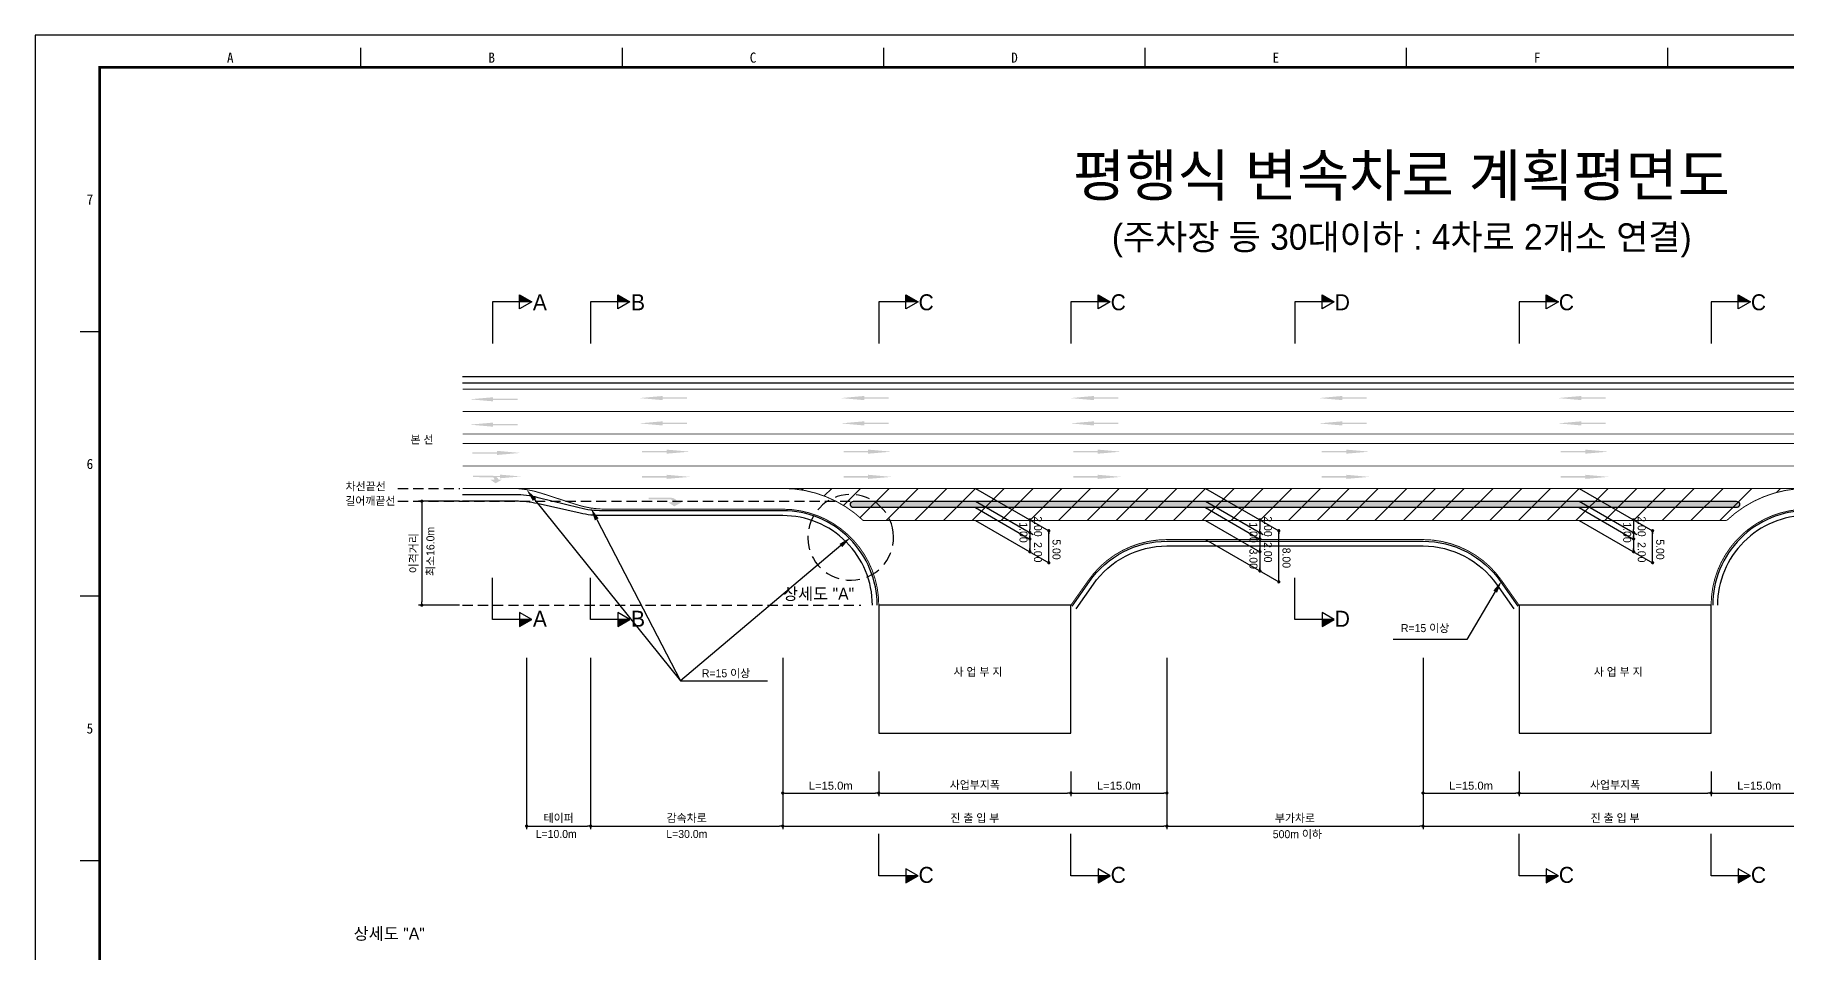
# Model space of a CAD drawing. Header units: millimetres. Extents: x 634 to 1058, y 13 to 313.
# Drawn here: x 634.4 to 908, y 169.2 to 312.7 of the extents above; entities that cross this region are included whole.
import ezdxf
from ezdxf.enums import TextEntityAlignment as Align

# ---------------------------------------------------------------- set-up
doc = ezdxf.new("R2010")
doc.units = ezdxf.units.MM
doc.linetypes.add('HIDDEN', pattern=[9.525, 6.35, -3.175])
for name, color, linetype in [('CC-GSTR-0004', 4, 'Continuous'), ('CM-LANE-0030', 30, 'Continuous'), ('CZ-DIMT-0002', 7, 'Continuous'), ('CZ-EXST-0002', 1, 'Continuous'), ('CZ-LIN1-0007', 7, 'Continuous'), ('CZ-LIN2-0003', 3, 'Continuous'), ('CZ-LINE-0001', 7, 'Continuous'), ('CZ-TEXT-BOX0', 7, 'Continuous'), ('TITLE', 7, 'Continuous')]:
    doc.layers.add(name, color=color, linetype=linetype)
doc.styles.add('돋움', font='')
doc.styles.add('돋음체', font='')
doc.styles.get('돋움').set_extended_font_data('Dotum')
doc.styles.get('돋음체').set_extended_font_data('DotumChe')

# ---------------------------------------------------------------- blocks, each defined once
blk = doc.blocks.new('_Dot')
at = {"color": 0, "linetype": 'ByBlock', "lineweight": -2}
blk.add_line((-0.5, 0), (-1, 0), dxfattribs=at)
at = {"color": 0, "linetype": 'ByBlock', "const_width": 0.5}
blk.add_lwpolyline([(-0.25, 0, 1), (0.25, 0, 1)], format="xyb", close=True, dxfattribs=at)

msp = doc.modelspace()

# ---------------------------------------------------------------- hatches: boundary and pattern name
at = {"layer": 'CM-LANE-0030'}
h = msp.add_hatch(dxfattribs=at)
h.set_pattern_fill('ANSI31', color=256, style=0)
h.set_pattern_definition([(45, (-844.6347, 25.834), (-2.245064, 2.245064), [])])
h.paths.add_polyline_path([(898.59, 236.82, -0.191871), (911.14, 241.82), (751.14, 241.82, -0.191871), (763.69, 236.82)])
at = {"layer": 'CZ-LIN1-0007'}
for points in [[(705.89, 256.06), (705.89, 255.85), (709.72, 255.85), (709.72, 255.63), (705.89, 255.63), (705.89, 255.42), (702.24, 255.74)], [(732.39, 256.26), (732.39, 256.04), (736.21, 256.04), (736.21, 255.83), (732.39, 255.83), (732.39, 255.61), (728.74, 255.93)], [(763.86, 256.26), (763.86, 256.04), (767.69, 256.04), (767.69, 255.83), (763.86, 255.83), (763.86, 255.61), (760.21, 255.93)], [(799.73, 256.26), (799.73, 256.04), (803.56, 256.04), (803.56, 255.83), (799.73, 255.83), (799.73, 255.61), (796.08, 255.93)], [(838.53, 256.26), (838.53, 256.04), (842.36, 256.04), (842.36, 255.83), (838.53, 255.83), (838.53, 255.61), (834.88, 255.93)], [(875.87, 256.26), (875.87, 256.04), (879.69, 256.04), (879.69, 255.83), (875.87, 255.83), (875.87, 255.61), (872.22, 255.93)], [(705.89, 252.1), (705.89, 251.89), (709.72, 251.89), (709.72, 251.68), (705.89, 251.68), (705.89, 251.46), (702.24, 251.78)], [(732.39, 252.3), (732.39, 252.08), (736.21, 252.08), (736.21, 251.87), (732.39, 251.87), (732.39, 251.65), (728.74, 251.98)], [(763.86, 252.3), (763.86, 252.08), (767.69, 252.08), (767.69, 251.87), (763.86, 251.87), (763.86, 251.65), (760.21, 251.98)], [(799.73, 252.3), (799.73, 252.08), (803.56, 252.08), (803.56, 251.87), (799.73, 251.87), (799.73, 251.65), (796.08, 251.98)], [(838.53, 252.3), (838.53, 252.08), (842.36, 252.08), (842.36, 251.87), (838.53, 251.87), (838.53, 251.65), (834.88, 251.98)], [(875.87, 252.3), (875.87, 252.08), (879.69, 252.08), (879.69, 251.87), (875.87, 251.87), (875.87, 251.65), (872.22, 251.98)], [(706.5, 247.69), (706.5, 247.47), (702.68, 247.47), (702.68, 247.26), (706.5, 247.26), (706.5, 247.04), (710.15, 247.36)], [(732.99, 247.88), (732.99, 247.67), (729.17, 247.67), (729.17, 247.45), (732.99, 247.45), (732.99, 247.24), (736.65, 247.56)], [(764.47, 247.88), (764.47, 247.67), (760.65, 247.67), (760.65, 247.45), (764.47, 247.45), (764.47, 247.24), (768.12, 247.56)], [(800.34, 247.88), (800.34, 247.67), (796.52, 247.67), (796.52, 247.45), (800.34, 247.45), (800.34, 247.24), (803.99, 247.56)], [(839.14, 247.88), (839.14, 247.67), (835.32, 247.67), (835.32, 247.45), (839.14, 247.45), (839.14, 247.24), (842.79, 247.56)], [(876.47, 247.88), (876.47, 247.67), (872.65, 247.67), (872.65, 247.45), (876.47, 247.45), (876.47, 247.24), (880.12, 247.56)], [(705.86, 243.8, -0.267976), (706.77, 243.2), (707.32, 243.2), (706.29, 242.62), (705.46, 243.19), (706.07, 243.19, 0.504994), (705.79, 243.56), (702.74, 243.58), (702.74, 243.82)], [(706.99, 243.97), (706.99, 243.78), (703.56, 243.78), (703.56, 243.59), (706.99, 243.59), (706.99, 243.4), (710.26, 243.68)], [(732.99, 243.95), (732.99, 243.73), (729.17, 243.73), (729.17, 243.52), (732.99, 243.52), (732.99, 243.3), (736.65, 243.62)], [(764.47, 243.95), (764.47, 243.73), (760.65, 243.73), (760.65, 243.52), (764.47, 243.52), (764.47, 243.3), (768.12, 243.62)], [(800.34, 243.95), (800.34, 243.73), (796.52, 243.73), (796.52, 243.52), (800.34, 243.52), (800.34, 243.3), (803.99, 243.62)], [(839.14, 243.95), (839.14, 243.73), (835.32, 243.73), (835.32, 243.52), (839.14, 243.52), (839.14, 243.3), (842.79, 243.62)], [(876.47, 243.95), (876.47, 243.73), (872.65, 243.73), (872.65, 243.52), (876.47, 243.52), (876.47, 243.3), (880.12, 243.62)], [(733.72, 240.36, -0.267976), (734.74, 239.67), (735.37, 239.67), (734.2, 239.01), (733.26, 239.66), (733.95, 239.67, 0.504994), (733.64, 240.09), (730.18, 240.11), (730.18, 240.38)]]:
    msp.add_hatch(color=256, dxfattribs=at).paths.add_polyline_path(points)
at = {"layer": 'CZ-LIN2-0003'}
h = msp.add_hatch(dxfattribs=at)
h.set_pattern_fill('CROSS', color=256, scale=0.075, style=0)
h.set_pattern_definition([(0, (-844.6347, 25.83385), (0.47625, 0.47625), [0.238125, -0.714375]), (90, (-844.51565, 25.7148), (-0.47625, 0.47625), [0.238125, -0.714375])])
h.paths.add_polyline_path([(900.07, 239.82), (762.21, 239.82, 0.732581), (761.92, 238.91, -0.002096), (762.05, 238.82), (900.23, 238.82, -0.002096), (900.36, 238.91, 0.732581)])
at = {"layer": 'CZ-LINE-0001'}
for points in [[(710.05, 272.08), (710.05, 270.99), (711.95, 270.99)], [(725.38, 272.08), (725.38, 270.99), (727.28, 270.99)], [(770.38, 272.08), (770.38, 270.99), (772.28, 270.99)], [(800.38, 272.08), (800.38, 270.99), (802.28, 270.99)], [(835.38, 272.08), (835.38, 270.99), (837.28, 270.99)], [(870.38, 272.08), (870.38, 270.99), (872.28, 270.99)], [(900.38, 272.08), (900.38, 270.99), (902.28, 270.99)], [(711.95, 221.32), (710.05, 221.32), (710.05, 220.22)], [(727.28, 221.32), (725.38, 221.32), (725.38, 220.22)], [(837.28, 221.32), (835.38, 221.32), (835.38, 220.22)], [(772.28, 181.3), (770.38, 181.3), (770.38, 180.2)], [(802.28, 181.3), (800.38, 181.3), (800.38, 180.2)], [(872.28, 181.3), (870.38, 181.3), (870.38, 180.2)], [(902.28, 181.3), (900.38, 181.3), (900.38, 180.2)]]:
    msp.add_hatch(color=256, dxfattribs=at).paths.add_polyline_path(points)

# ---------------------------------------------------------------- linework, layer by layer
at = {"color": 0, "linetype": 'ByBlock', "lineweight": -2}
for p, q in [((789.74, 236.66), (789.74, 236.41)), ((789.74, 235.16), (789.74, 235.41)), ((825.67, 236.66), (825.67, 236.41)), ((825.67, 235.16), (825.67, 235.41)), ((884.04, 236.66), (884.04, 236.41)), ((884.04, 235.16), (884.04, 235.41)), ((789.74, 234.66), (789.74, 234.41)), ((789.74, 234.16), (789.74, 234.41)), ((792.7, 234.95), (792.7, 234.7)), ((825.67, 234.66), (825.67, 234.41)), ((825.67, 234.16), (825.67, 234.41)), ((828.62, 234.95), (828.62, 234.7)), ((884.04, 234.66), (884.04, 234.41)), ((884.04, 234.16), (884.04, 234.41)), ((887, 234.95), (887, 234.7)), ((789.74, 232.16), (789.74, 232.41)), ((792.7, 230.45), (792.7, 230.7)), ((825.67, 232.16), (825.67, 232.41)), ((884.04, 232.16), (884.04, 232.41)), ((887, 230.45), (887, 230.7)), ((825.67, 229.16), (825.67, 229.41)), ((828.62, 227.45), (828.62, 227.7))]:
    msp.add_line(p, q, dxfattribs=at)
at = {"color": 0, "linetype": 'ByBlock', "const_width": 0.25}
for points in [[(789.74, 236.79, 1), (789.74, 237.04, 1)], [(792.7, 235.08, 1), (792.7, 235.33, 1)], [(825.67, 236.79, 1), (825.67, 237.04, 1)], [(828.62, 235.08, 1), (828.62, 235.33, 1)], [(884.04, 236.79, 1), (884.04, 237.04, 1)], [(887, 235.08, 1), (887, 235.33, 1)], [(789.74, 235.04, 1), (789.74, 234.79, 1)], [(789.74, 234.79, 1), (789.74, 235.04, 1)], [(789.74, 234.04, 1), (789.74, 233.79, 1)], [(825.67, 234.79, 1), (825.67, 235.04, 1)], [(825.67, 235.04, 1), (825.67, 234.79, 1)], [(825.67, 234.04, 1), (825.67, 233.79, 1)], [(884.04, 234.79, 1), (884.04, 235.04, 1)], [(884.04, 235.04, 1), (884.04, 234.79, 1)], [(884.04, 234.04, 1), (884.04, 233.79, 1)], [(789.74, 232.04, 1), (789.74, 231.79, 1)], [(792.7, 230.33, 1), (792.7, 230.08, 1)], [(825.67, 232.04, 1), (825.67, 231.79, 1)], [(884.04, 232.04, 1), (884.04, 231.79, 1)], [(887, 230.33, 1), (887, 230.08, 1)], [(825.67, 229.04, 1), (825.67, 228.79, 1)], [(828.62, 227.33, 1), (828.62, 227.08, 1)]]:
    msp.add_lwpolyline(points, format="xyb", close=True, dxfattribs=at)
at = {"layer": 'CC-GSTR-0004'}
for p, q in [((701.14, 259.32), (1001.14, 259.32)), ((701.14, 258.32), (1001.14, 258.32))]:
    msp.add_line(p, q, dxfattribs=at)
for points in [[(765.89, 223.57, 0.414214), (751.14, 238.32), (722.99, 238.32, -0.061321), (719.35, 238.76), (712.93, 240.37, 0.061321), (709.29, 240.82), (701.14, 240.82)], [(1001.14, 240.82), (992.08, 240.82, 0.031099), (990.21, 240.7), (990.21, 240.7), (972.07, 238.43), (972.07, 238.43, -0.031099), (970.21, 238.32), (911.14, 238.32, 0.414214), (896.39, 223.57)], [(765.14, 223.57, 0.414214), (751.14, 237.57), (722.81, 237.57, -0.055385), (719.52, 237.93), (712.77, 239.45), (712.77, 239.45, 0.055385), (709.47, 239.82), (701.14, 239.82)], [(1001.14, 239.82), (991.98, 239.82), (991.98, 239.82, 0.028015), (990.31, 239.72), (990.31, 239.72), (971.98, 237.66, -0.028015), (970.3, 237.57), (970.3, 237.57), (911.14, 237.57, 0.414214), (897.14, 223.57)], [(796.35, 223.42), (799.05, 227.26, -0.245085), (811.14, 233.57), (851.14, 233.57, -0.245085), (863.24, 227.26), (865.94, 223.42)], [(796.96, 222.99), (799.66, 226.83, -0.245113), (811.14, 232.82), (851.14, 232.82, -0.245113), (862.62, 226.83), (865.32, 222.99)]]:
    msp.add_lwpolyline(points, format="xyb", dxfattribs=at)
at = {"layer": 'CM-LANE-0030', "const_width": 0.15}
for points in [[(701.14, 250.32), (1001.14, 250.32)], [(701.14, 248.82), (1001.14, 248.82)]]:
    msp.add_lwpolyline(points, dxfattribs=at)
msp.add_lwpolyline([(763.69, 236.82, 0.191871), (751.14, 241.82), (911.14, 241.82, 0.191871), (898.59, 236.82)], format="xyb", close=True, dxfattribs=at)
at = {"layer": 'CZ-EXST-0002', "color": 30}
msp.add_line((811.14, 241.82), (811.14, 241.82), dxfattribs=at)
at = {"layer": 'CZ-LIN1-0007', "const_width": 0.15}
for points in [[(701.14, 257.32), (1001.14, 257.32)], [(729.95, 241.82), (751.14, 241.82)]]:
    msp.add_lwpolyline(points, dxfattribs=at)
at = {"layer": 'CZ-LIN1-0007', "linetype": 'HIDDEN', "const_width": 0.15}
for points in [[(701.14, 253.82), (1001.14, 253.82)], [(701.14, 245.32), (1001.14, 245.32)], [(708.77, 241.82), (729.95, 241.82)]]:
    msp.add_lwpolyline(points, dxfattribs=at)
at = {"layer": 'CZ-LIN1-0007', "const_width": 0.15}
for points in [[(766.14, 223.57, 0.414214), (751.14, 238.57), (723.52, 238.57), (723.52, 238.57, -0.07872), (718.88, 239.3), (718.88, 239.3), (713.4, 241.08), (713.4, 241.08, 0.07872), (708.77, 241.82), (708.77, 241.82), (701.14, 241.82)], [(1001.14, 241.82), (992.35, 241.82, 0.040295), (989.95, 241.62), (989.95, 241.62), (972.34, 238.76), (972.34, 238.76, -0.040295), (969.93, 238.57), (969.93, 238.57), (911.14, 238.57, 0.414214), (896.14, 223.57)], [(796.14, 223.57), (798.84, 227.4, -0.245076), (811.14, 233.82), (851.14, 233.82, -0.245076), (863.44, 227.4), (866.14, 223.57)]]:
    msp.add_lwpolyline(points, format="xyb", dxfattribs=at)
at = {"layer": 'CZ-LIN2-0003'}
msp.add_lwpolyline([(761.92, 238.91, -0.732581), (762.21, 239.82), (900.07, 239.82, -0.732581), (900.36, 238.91, 0.002096), (900.23, 238.82), (762.05, 238.82, 0.002096)], format="xyb", close=True, dxfattribs=at)
for points in [[(796.14, 223.57), (766.14, 223.57), (766.14, 203.57), (796.14, 203.57)], [(896.14, 223.57), (866.14, 223.57), (866.14, 203.57), (896.14, 203.57)]]:
    msp.add_lwpolyline(points, close=True, dxfattribs=at)
at = {"layer": 'CZ-LINE-0001'}
for p, q in [((711.95, 270.99), (705.81, 270.99)), ((705.81, 270.99), (705.81, 264.44)), ((710.05, 269.89), (710.05, 272.08)), ((710.05, 272.08), (711.95, 270.99)), ((711.95, 270.99), (710.05, 269.89)), ((727.28, 270.99), (721.14, 270.99)), ((721.14, 270.99), (721.14, 264.44)), ((725.38, 269.89), (725.38, 272.08)), ((725.38, 272.08), (727.28, 270.99)), ((727.28, 270.99), (725.38, 269.89)), ((772.28, 270.99), (766.14, 270.99)), ((766.14, 270.99), (766.14, 264.44)), ((770.38, 269.89), (770.38, 272.08)), ((770.38, 272.08), (772.28, 270.99)), ((772.28, 270.99), (770.38, 269.89)), ((802.28, 270.99), (796.14, 270.99)), ((796.14, 270.99), (796.14, 264.44)), ((800.38, 269.89), (800.38, 272.08)), ((800.38, 272.08), (802.28, 270.99)), ((802.28, 270.99), (800.38, 269.89)), ((837.28, 270.99), (831.14, 270.99)), ((831.14, 270.99), (831.14, 264.44)), ((835.38, 269.89), (835.38, 272.08)), ((835.38, 272.08), (837.28, 270.99)), ((837.28, 270.99), (835.38, 269.89)), ((872.28, 270.99), (866.14, 270.99)), ((866.14, 270.99), (866.14, 264.44)), ((870.38, 269.89), (870.38, 272.08)), ((870.38, 272.08), (872.28, 270.99)), ((872.28, 270.99), (870.38, 269.89)), ((902.28, 270.99), (896.14, 270.99)), ((896.14, 270.99), (896.14, 264.44)), ((900.38, 269.89), (900.38, 272.08)), ((900.38, 272.08), (902.28, 270.99)), ((902.28, 270.99), (900.38, 269.89)), ((781.25, 241.82), (792.7, 235.2)), ((817.17, 241.82), (828.62, 235.2)), ((875.54, 241.82), (887, 235.2)), ((700.64, 239.82), (694.26, 239.82)), ((694.76, 239.32), (694.76, 224.07)), ((781.25, 239.82), (790.24, 234.62)), ((781.25, 238.82), (789.74, 233.91)), ((817.17, 239.82), (826.17, 234.62)), ((817.17, 238.82), (825.67, 233.91)), ((875.54, 239.82), (884.54, 234.62)), ((875.54, 238.82), (884.04, 233.91)), ((781.25, 236.82), (792.7, 230.2)), ((789.74, 236.41), (789.74, 235.41)), ((817.17, 236.82), (825.67, 231.91)), ((825.67, 236.41), (825.67, 235.41)), ((875.54, 236.82), (887, 230.2)), ((884.04, 236.41), (884.04, 235.41)), ((789.74, 234.41), (789.74, 231.91)), ((792.7, 230.2), (792.7, 235.2)), ((817.17, 233.82), (828.62, 227.2)), ((825.67, 234.41), (825.67, 228.91)), ((828.62, 227.2), (828.62, 235.2)), ((884.04, 234.41), (884.04, 231.91)), ((887, 230.2), (887, 235.2)), ((705.81, 221.32), (705.81, 227.86)), ((721.14, 221.32), (721.14, 227.86)), ((831.14, 221.32), (831.14, 227.86)), ((700.64, 223.57), (694.26, 223.57)), ((711.95, 221.32), (710.05, 222.41)), ((710.05, 222.41), (710.05, 220.22)), ((727.28, 221.32), (725.38, 222.41)), ((725.38, 222.41), (725.38, 220.22)), ((837.28, 221.32), (835.38, 222.41)), ((835.38, 222.41), (835.38, 220.22)), ((711.95, 221.32), (705.81, 221.32)), ((710.05, 220.22), (711.95, 221.32)), ((727.28, 221.32), (721.14, 221.32)), ((725.38, 220.22), (727.28, 221.32)), ((837.28, 221.32), (831.14, 221.32)), ((835.38, 220.22), (837.28, 221.32)), ((711.14, 215.32), (711.14, 188.55)), ((721.14, 215.32), (721.14, 188.55)), ((721.14, 215.32), (721.14, 188.55)), ((751.14, 215.32), (751.14, 188.55)), ((811.14, 215.32), (811.14, 188.55)), ((851.14, 215.32), (851.14, 188.55)), ((735.16, 211.73), (748.76, 211.73)), ((751.14, 197.6), (751.14, 188.55)), ((751.14, 197.6), (751.14, 193.72)), ((766.14, 197.6), (766.14, 193.72)), ((766.14, 197.6), (766.14, 193.72)), ((796.14, 197.6), (796.14, 193.72)), ((796.14, 197.6), (796.14, 193.72)), ((811.14, 197.6), (811.14, 188.55)), ((811.14, 197.6), (811.14, 193.72)), ((851.14, 197.6), (851.14, 193.72)), ((851.14, 197.6), (851.14, 188.55)), ((866.14, 197.6), (866.14, 193.72)), ((866.14, 197.6), (866.14, 193.72)), ((896.14, 197.6), (896.14, 193.72)), ((896.14, 197.6), (896.14, 193.72)), ((751.64, 194.22), (765.64, 194.22)), ((766.64, 194.22), (795.64, 194.22)), ((796.64, 194.22), (810.64, 194.22)), ((851.64, 194.22), (865.64, 194.22)), ((866.64, 194.22), (895.64, 194.22)), ((896.64, 194.22), (910.64, 194.22)), ((711.64, 189.05), (720.64, 189.05)), ((721.64, 189.05), (750.64, 189.05)), ((751.64, 189.05), (810.64, 189.05)), ((811.64, 189.05), (850.64, 189.05)), ((851.64, 189.05), (910.64, 189.05)), ((766.14, 181.3), (766.14, 187.84)), ((796.14, 181.3), (796.14, 187.84)), ((866.14, 181.3), (866.14, 187.84)), ((896.14, 181.3), (896.14, 187.84)), ((772.28, 181.3), (766.14, 181.3)), ((772.28, 181.3), (770.38, 182.39)), ((770.38, 182.39), (770.38, 180.2)), ((770.38, 180.2), (772.28, 181.3)), ((802.28, 181.3), (796.14, 181.3)), ((802.28, 181.3), (800.38, 182.39)), ((800.38, 182.39), (800.38, 180.2)), ((800.38, 180.2), (802.28, 181.3)), ((872.28, 181.3), (866.14, 181.3)), ((872.28, 181.3), (870.38, 182.39)), ((870.38, 182.39), (870.38, 180.2)), ((870.38, 180.2), (872.28, 181.3)), ((902.28, 181.3), (896.14, 181.3)), ((902.28, 181.3), (900.38, 182.39)), ((900.38, 182.39), (900.38, 180.2)), ((900.38, 180.2), (902.28, 181.3))]:
    msp.add_line(p, q, dxfattribs=at)
at = {"layer": 'CZ-LINE-0001', "linetype": 'HIDDEN', "ltscale": 0.25}
for p, q in [((691.04, 241.82), (700.7, 241.82)), ((691.04, 239.82), (762.62, 239.82)), ((701.14, 223.57), (763.33, 223.57))]:
    msp.add_line(p, q, dxfattribs=at)
at = {"layer": 'CZ-LINE-0001', "linetype": 'HIDDEN', "ltscale": 0.35}
msp.add_line((768.4, 234.96), (768.4, 234.96), dxfattribs=at)
at = {"layer": 'CZ-LINE-0001'}
for points in [[(712.37, 240.07), (735.16, 211.73)], [(722.09, 236.97), (735.16, 211.73)], [(760.22, 232.88), (735.16, 211.73)], [(862.42, 225.69), (857.96, 218.22), (846.48, 218.22)]]:
    msp.add_lwpolyline(points, dxfattribs=at)
at = {"layer": 'CZ-LINE-0001', "linetype": 'HIDDEN', "ltscale": 0.35}
msp.add_arc((761.75, 234.17), 6.7, 6.7667, 6.749, dxfattribs=at)
at = {"layer": 'CZ-LINE-0001'}
for points in [[(712.11, 239.86), (711.11, 241.63), (712.63, 240.28)], [(721.79, 236.82), (721.17, 238.75), (722.39, 237.13)], [(760, 233.14), (761.75, 234.17), (760.43, 232.63)], [(862.13, 225.86), (863.44, 227.4), (862.7, 225.51)]]:
    msp.add_solid(points, dxfattribs=at)
at = {"layer": 'TITLE', "color": 7, "linetype": 'Continuous'}
for p, q in [((685.27, 307.62), (685.27, 310.64)), ((726.09, 307.62), (726.09, 310.64)), ((766.91, 307.62), (766.91, 310.64)), ((807.74, 307.62), (807.74, 310.64)), ((848.56, 307.62), (848.56, 310.64)), ((889.39, 307.62), (889.39, 310.64)), ((644.44, 266.29), (641.42, 266.29)), ((644.44, 224.96), (641.42, 224.96)), ((644.44, 183.63), (641.42, 183.63))]:
    msp.add_line(p, q, dxfattribs=at)
at = {"layer": 'TITLE'}
msp.add_lwpolyline([(634.36, 13.28), (1057.72, 13.28), (1057.72, 312.66), (634.36, 312.66)], close=True, dxfattribs=at)
at = {"layer": 'TITLE', "linetype": 'Continuous', "const_width": 0.403}
msp.add_lwpolyline([(644.44, 18.32), (644.44, 307.62), (1052.69, 307.62), (1052.69, 18.32)], close=True, dxfattribs=at)

# ---------------------------------------------------------------- block references
at = {"layer": 'CZ-LINE-0001', "xscale": 0.5, "yscale": 0.5, "zscale": 0.5}
for p, rotation in [((694.76, 239.82), 90), ((694.76, 223.57), 270), ((751.14, 194.22), 180), ((766.14, 194.22), 180), ((796.14, 194.22), 180), ((851.14, 194.22), 180), ((866.14, 194.22), 180), ((896.14, 194.22), 180), ((711.14, 189.05), 180), ((721.14, 189.05), 180), ((751.14, 189.05), 180), ((811.14, 189.05), 180), ((851.14, 189.05), 180)]:
    msp.add_blockref('_Dot', p, dxfattribs=dict(at, rotation=rotation))
for p in [(766.14, 194.22), (796.14, 194.22), (811.14, 194.22), (866.14, 194.22), (896.14, 194.22), (721.14, 189.05), (751.14, 189.05), (811.14, 189.05), (851.14, 189.05)]:
    msp.add_blockref('_Dot', p, dxfattribs=at)

# ---------------------------------------------------------------- texts
at = {"layer": 'CZ-DIMT-0002', "style": '돋움'}
for s, height, p in [('A', 2.5, (713.21, 270.9)), ('B', 2.5, (728.54, 270.9)), ('C', 2.5, (773.54, 270.9)), ('C', 2.5, (803.54, 270.9)), ('D', 2.5, (838.54, 270.9)), ('C', 2.5, (873.54, 270.9)), ('C', 2.5, (903.54, 270.9)), ('본 선', 1.25, (694.8, 249.45)), ('차선끝선', 1.25, (686.01, 242.13)), ('길어깨끝선', 1.25, (686.74, 239.87)), ('상세도 "A"', 1.875, (756.74, 225.35)), ('A', 2.5, (713.21, 221.45)), ('B', 2.5, (728.54, 221.45)), ('D', 2.5, (838.54, 221.45)), ('R=15 이상', 1.25, (851.47, 219.99)), ('R=15 이상', 1.25, (742.29, 212.93)), ('사 업 부 지', 1.25, (781.63, 213.16)), ('사 업 부 지', 1.25, (881.63, 213.16)), ('L=10.0m', 1.25, (715.76, 187.82)), ('L=30.0m', 1.25, (736.16, 187.82)), ('500m 이하', 1.25, (831.52, 187.79)), ('C', 2.5, (773.54, 181.43)), ('C', 2.5, (803.54, 181.43)), ('C', 2.5, (873.54, 181.43)), ('C', 2.5, (903.54, 181.43))]:
    msp.add_text(s, height=height, dxfattribs=at).set_placement(p, align=Align.MIDDLE_CENTER)
msp.add_text('최소16.0m', height=1.25, rotation=90, dxfattribs=at).set_placement((696.74, 228.13))
at = {"layer": 'CZ-DIMT-0002', "char_height": 1.25, "attachment_point": 5, "rotation": 270, "style": '돋움'}
for s, insert in [('1.00', (788.73, 234.92)), ('\\A1;2.00', (791, 235.87)), ('1.00', (824.65, 234.92)), ('\\A1;2.00', (826.92, 235.87)), ('1.00', (883.02, 234.92)), ('\\A1;2.00', (885.29, 235.87)), ('2.00', (791, 231.84)), ('5.00', (793.89, 232.27)), ('2.00', (826.92, 231.84)), ('2.00', (885.29, 231.84)), ('5.00', (888.18, 232.27)), ('3.00', (824.65, 230.82)), ('8.00', (829.81, 230.96))]:
    msp.add_mtext(s, dxfattribs=dict(at, insert=insert))
at = {"layer": 'CZ-LINE-0001', "insert": (693.57, 231.69), "char_height": 1.25, "attachment_point": 5, "rotation": 90, "style": '돋움'}
msp.add_mtext('\\A1;이격거리', dxfattribs=at)
at = {"layer": 'CZ-LINE-0001', "char_height": 1.25, "attachment_point": 5, "style": '돋움'}
for s, insert in [('\\A1;{\\fArial|b0|i0|c0|p32;L=15.0m}', (758.64, 195.36)), ('\\A1;사업부지폭', (781.14, 195.42)), ('\\A1;{\\fArial|b0|i0|c0|p32;L=15.0m}', (803.64, 195.36)), ('\\A1;{\\fArial|b0|i0|c0|p32;L=15.0m}', (858.64, 195.36)), ('\\A1;사업부지폭', (881.14, 195.42)), ('\\A1;{\\fArial|b0|i0|c0|p32;L=15.0m}', (903.64, 195.36)), ('\\A1;테이퍼', (716.14, 190.24)), ('\\A1;감속차로', (736.14, 190.25)), ('\\A1;진 출 입 부', (781.14, 190.24)), ('\\A1;부가차로', (831.14, 190.24)), ('\\A1;진 출 입 부', (881.14, 190.24))]:
    msp.add_mtext(s, dxfattribs=dict(at, insert=insert))
at = {"layer": 'CZ-TEXT-BOX0', "style": '돋움'}
msp.add_text('상세도 "A"', height=1.875, dxfattribs=at).set_placement((689.68, 172.25), align=Align.MIDDLE_CENTER)
at = {"layer": 'TITLE', "color": 3, "linetype": 'Continuous', "style": '돋음체'}
for s, p in [('A', (664.85, 309.13)), ('B', (705.68, 309.13)), ('C', (746.5, 309.13)), ('D', (787.33, 309.13)), ('E', (828.15, 309.13)), ('F', (868.98, 309.13)), ('7', (642.93, 286.96)), ('6', (642.93, 245.63)), ('5', (642.93, 204.3))]:
    msp.add_text(s, height=1.59, dxfattribs=at).set_placement(p, align=Align.MIDDLE)
at = {"layer": 'TITLE', "style": '돋움'}
for s, height, p in [('평행식 변속차로 계획평면도', 6.5, (847.78, 290.74)), ('(주차장 등 30대이하 : 4차로 2개소 연결)', 4, (847.82, 281.11))]:
    msp.add_text(s, height=height, dxfattribs=at).set_placement(p, align=Align.MIDDLE_CENTER)

doc.saveas('drawing.dxf')
